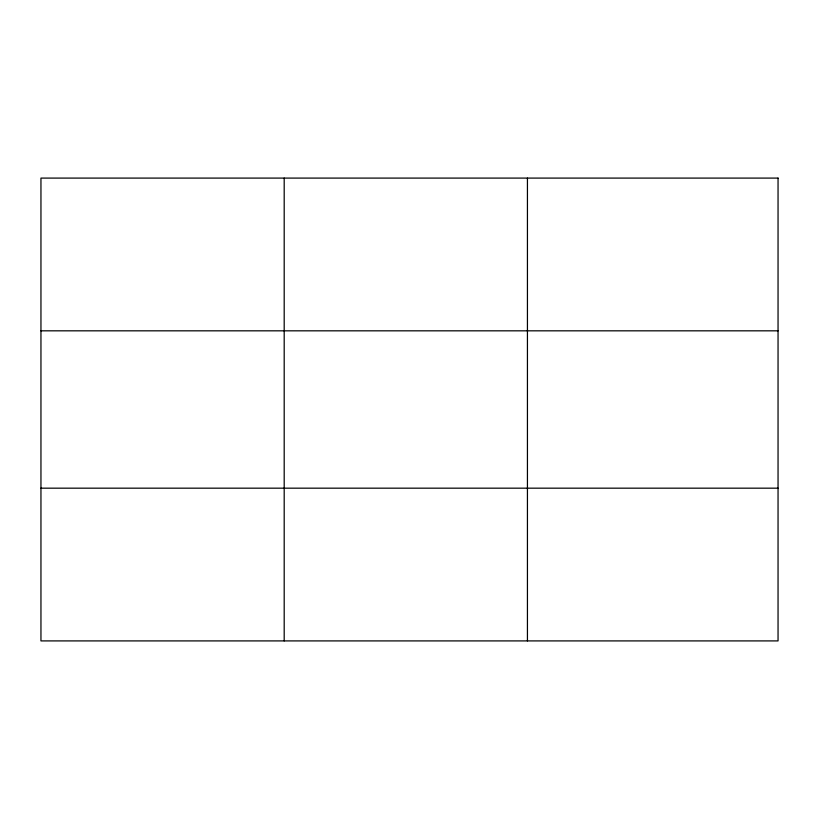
<?xml version="1.0" encoding="UTF-8"?>
<svg xmlns="http://www.w3.org/2000/svg" width="819" height="819" viewBox="0 0 819 819"><rect width="100%" height="100%" fill="white"/><g stroke="black" fill="none" stroke-linecap="round" stroke-linejoin="round"><path stroke-width="1.23" d="M284.193 640.908L284.193 178.092M527.436 640.908L527.436 178.092M40.95 330.825L778.05 330.825M40.95 488.175L778.05 488.175M778.05 178.092L40.95 178.092L40.95 640.908L778.05 640.908L778.05 178.092"/></g></svg>
